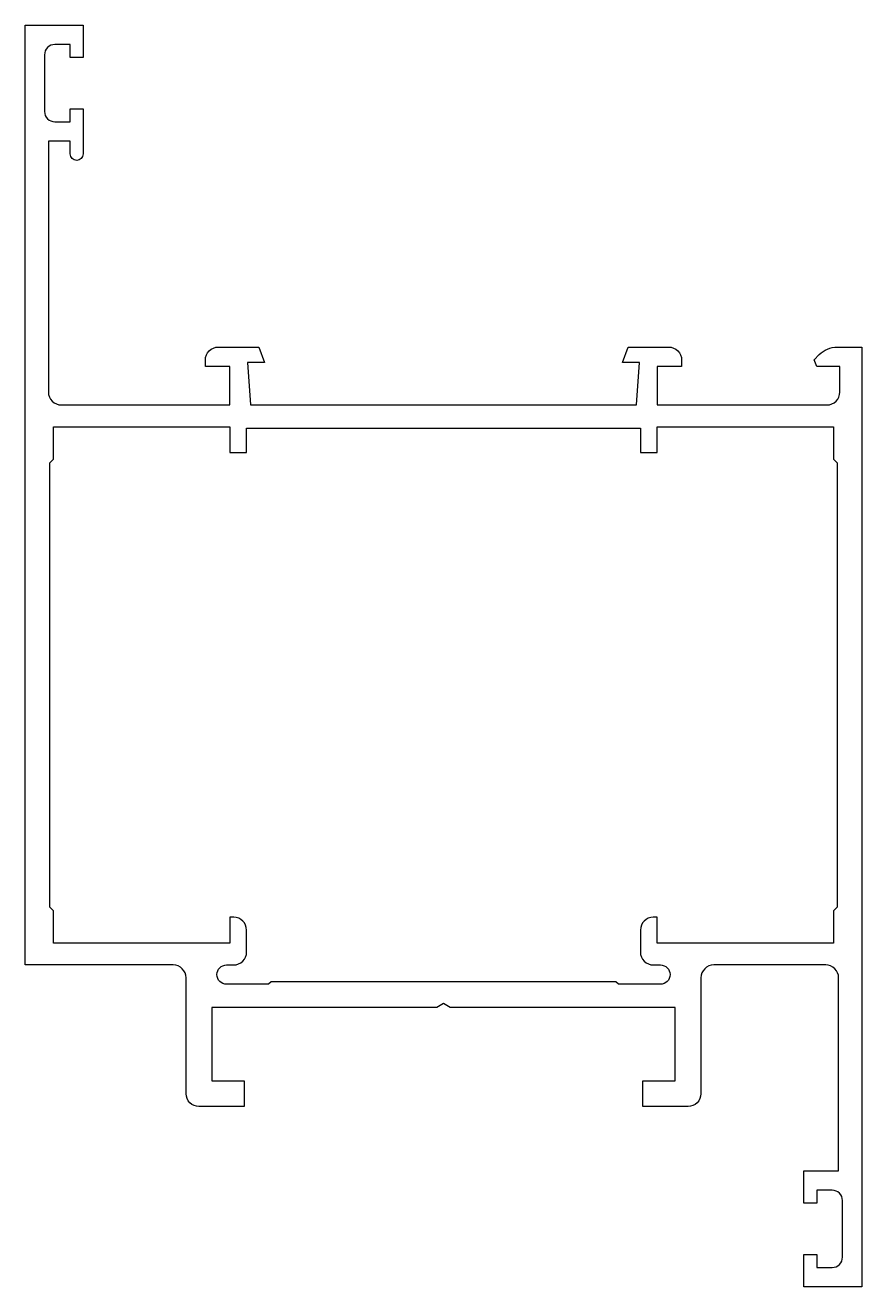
# Model space of a CAD drawing. Header units: millimetres. Extents: x -65 to 0, y 6 to 104.
import ezdxf

# ---------------------------------------------------------------- set-up
doc = ezdxf.new("R2010")
doc.units = ezdxf.units.MM

msp = doc.modelspace()

# ---------------------------------------------------------------- linework, layer by layer
for points in [[(-65, 31), (-65, 104), (-60.5, 104), (-60.5, 101.5), (-61.5, 101.5), (-61.5, 102.5), (-62.7, 102.5, 0.414214), (-63.5, 101.7), (-63.5, 97.3, 0.414214), (-62.7, 96.5), (-61.5, 96.5), (-61.5, 97.5), (-60.5, 97.5), (-60.5, 94, -1), (-61.5, 94), (-61.5, 95), (-63.2, 95), (-63.2, 75.5, 0.414214), (-62.2, 74.5), (-49.1, 74.5), (-49.1, 77.5), (-51, 77.5), (-51, 78, -0.414214), (-50, 79), (-46.851, 79), (-46.414, 77.8), (-47.721, 77.8), (-47.5, 74.5), (-17.5, 74.5), (-17.279, 77.8), (-18.586, 77.8), (-18.149, 79), (-15, 79, -0.414214), (-14, 78), (-14, 77.5), (-15.9, 77.5), (-15.9, 74.5), (-2.7, 74.5, 0.414214), (-1.7, 75.5), (-1.7, 77.5), (-3.5, 77.5), (-3.712, 78.012), (-3.31, 78.414, -0.198912), (-1.896, 79), (0, 79), (0, 6), (-4.5, 6), (-4.5, 8.5), (-3.5, 8.5), (-3.5, 7.5), (-2.3, 7.5, 0.414214), (-1.5, 8.3), (-1.5, 12.7, 0.414214), (-2.3, 13.5), (-3.5, 13.5), (-3.5, 12.5), (-4.5, 12.5), (-4.5, 15), (-1.8, 15), (-1.8, 30, 0.414214), (-2.8, 31), (-11.5, 31, 0.414214), (-12.5, 30), (-12.5, 21, -0.414214), (-13.5, 20), (-17, 20), (-17, 22), (-14.5, 22), (-14.5, 27.7), (-31.98, 27.7), (-32.5, 28), (-33.02, 27.7), (-50.5, 27.7), (-50.5, 22), (-48, 22), (-48, 20), (-51.5, 20, -0.414214), (-52.5, 21), (-52.5, 30, 0.414214), (-53.5, 31), (-65, 31, -0.414214)], [(-15.9, 32.7), (-15.9, 34.7), (-16.199, 34.7, 0.414187), (-17.199, 33.7), (-17.2, 32, 0.41424), (-16.2, 31), (-15.65, 31, -1), (-15.65, 29.5), (-18.9, 29.5), (-19.1, 29.7), (-45.9, 29.7), (-46.1, 29.5), (-49.35, 29.5, -1), (-49.35, 31), (-48.8, 31, 0.41424), (-47.8, 32), (-47.801, 33.7, 0.414187), (-48.801, 34.7), (-49.1, 34.7), (-49.1, 32.7), (-62.8, 32.7), (-62.8, 35.2), (-63.1, 35.5), (-63.1, 70), (-62.8, 70.3), (-62.8, 72.8), (-49.1, 72.8), (-49.1, 70.8), (-47.8, 70.8), (-47.8, 72.7), (-17.2, 72.7), (-17.2, 70.8), (-15.9, 70.8), (-15.9, 72.8), (-2.2, 72.8), (-2.2, 70.3), (-1.9, 70), (-1.9, 35.5), (-2.2, 35.2), (-2.2, 32.7), (-15.9, 32.7)]]:
    msp.add_lwpolyline(points, format="xyb", close=True)

doc.saveas('drawing.dxf')
